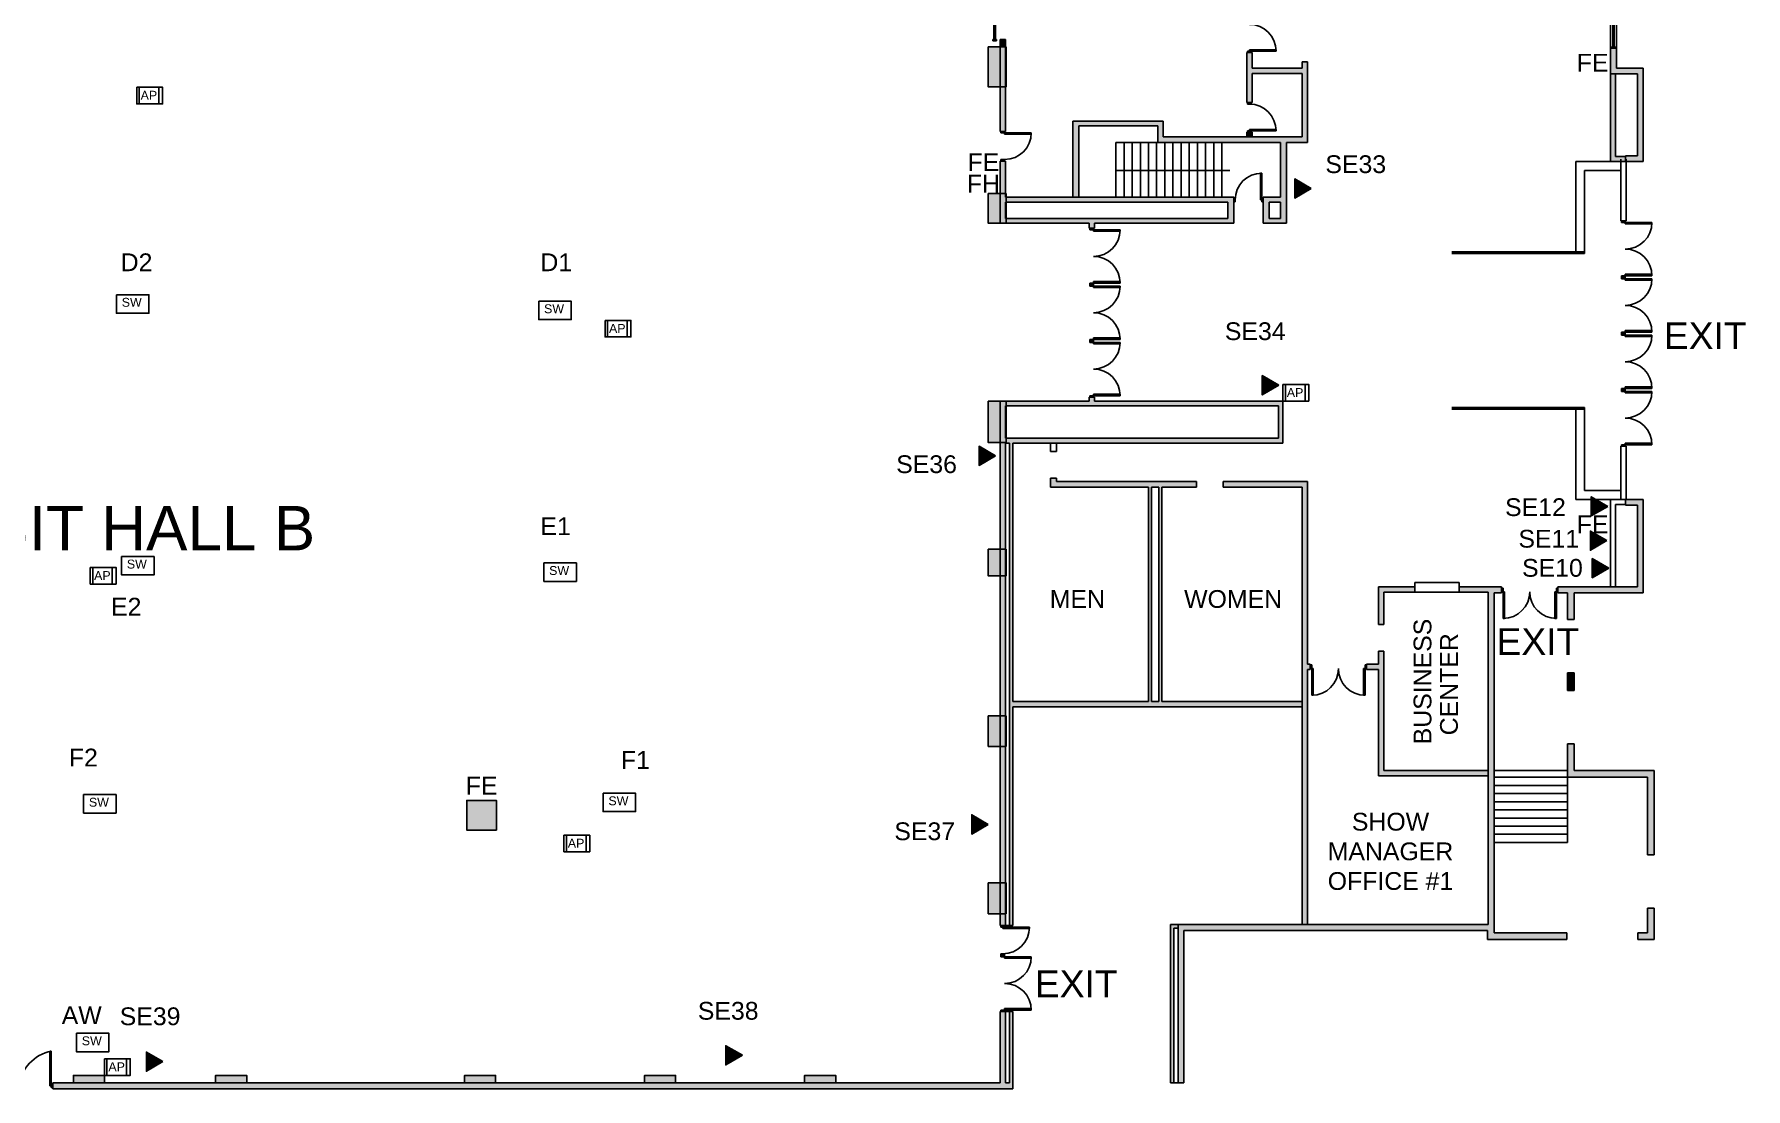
# Model space of a CAD drawing. Header units: inches. Extents: x 812 to 4511, y -5858 to -1979.
# Drawn here: x 2201 to 4511, y -5857 to -4434 of the extents above; entities that cross this region are included whole.
import ezdxf
from ezdxf.enums import TextEntityAlignment as Align

# ---------------------------------------------------------------- set-up
doc = ezdxf.new("R2010")
doc.units = ezdxf.units.IN
doc.header["$LTSCALE"] = 100
doc.header["$MEASUREMENT"] = 0
doc.layers.get('0').update_dxf_attribs({"linetype": 'CONTINUOUS'})
for name, color, linetype in [('ap_location', 50, 'CONTINUOUS'), ('bldg_clmn', 9, 'CONTINUOUS'), ('bldg_doors', 9, 'CONTINUOUS'), ('bldg_fire', 1, 'CONTINUOUS'), ('bldg_glass', 9, 'CONTINUOUS'), ('bldg_stairs', 9, 'CONTINUOUS'), ('bldg_text', 94, 'CONTINUOUS'), ('bldg_text1', 94, 'CONTINUOUS'), ('bldg_wallint', 9, 'CONTINUOUS'), ('bldg_wallintsol', 9, 'CONTINUOUS'), ('data_location', 110, 'CONTINUOUS'), ('switch_location', 40, 'CONTINUOUS')]:
    doc.layers.add(name, color=color, linetype=linetype)
doc.styles.add('bldgtx24', font='arial.ttf', dxfattribs={"height": 24})
doc.styles.add('bldgtx30', font='arial.ttf', dxfattribs={"height": 30})
doc.styles.add('bldgtx36', font='arial.ttf', dxfattribs={"height": 36})
doc.styles.add('bldgtx48', font='arial.ttf', dxfattribs={"height": 48})
doc.styles.add('showtx24', font='arial.ttf', dxfattribs={"height": 24})

msp = doc.modelspace()

# ---------------------------------------------------------------- hatches: boundary and pattern name
at = {"layer": 'bldg_clmn'}
for points in [[(3488.5, -4451), (3512.5, -4451), (3512.5, -4505), (3488.5, -4505)], [(3488.5, -4649), (3512.5, -4649), (3512.5, -4689), (3488.5, -4689)], [(3488.5, -4929), (3512.5, -4929), (3512.5, -4985), (3488.5, -4985)], [(3488.5, -5129), (3512.5, -5129), (3512.5, -5165), (3488.5, -5165)], [(3488.5, -5354), (3512.5, -5354), (3512.5, -5395), (3488.5, -5395)], [(2824.5, -5508), (2824.5, -5468), (2784.5, -5468), (2784.5, -5508)], [(3488.5, -5579), (3512.5, -5579), (3512.5, -5621), (3488.5, -5621)], [(2253.5, -5849), (2295.5, -5849), (2295.5, -5839), (2253.5, -5839)], [(2445.5, -5849), (2487.5, -5849), (2487.5, -5839), (2445.5, -5839)], [(2781.5, -5849), (2823.5, -5849), (2823.5, -5839), (2781.5, -5839)], [(3024.5, -5849), (3066.5, -5849), (3066.5, -5839), (3024.5, -5839)], [(3240.5, -5849), (3282.5, -5849), (3282.5, -5839), (3240.5, -5839)]]:
    msp.add_hatch(color=256, dxfattribs=at).paths.add_polyline_path(points)
at = {"layer": 'bldg_wallintsol'}
for points in [[(3511.7, -4441), (3504.5, -4441), (3504.5, -4451), (3511.7, -4451)], [(4372.6, -4479.7), (4336.6, -4479.7), (4336.6, -4452.8), (4328.5, -4452.8), (4328.5, -4487.2), (4365.1, -4487.2), (4365.1, -4598.2), (4348.6, -4598.2), (4348.6, -4605.7), (4372.6, -4605.7)], [(3511.7, -4505), (3504.5, -4505), (3504.5, -4557.7), (3504.5, -4565), (3511.7, -4565)], [(4348.6, -4599.1), (4335.1, -4599.1), (4335.1, -4487.2), (4328.5, -4487.2), (4328.5, -4605.7), (4348.6, -4605.7)], [(3844.6, -4566.2), (3837.4, -4566.2), (3837.4, -4572.2), (3844.6, -4572.2)], [(3511.7, -4605), (3504.5, -4605), (3504.5, -4649), (3511.7, -4649)], [(3819.8, -4653.7), (3512.5, -4653.7), (3512.5, -4660.4), (3811.8, -4660.4), (3811.8, -4682.4), (3631.7, -4682.4), (3512.5, -4682.4), (3512.5, -4689), (3624.5, -4689), (3624.5, -4695.8), (3631.7, -4695.8), (3631.7, -4689), (3819.8, -4689)], [(3919.5, -5037.4), (3805.7, -5037.4), (3805.7, -5045.4), (3912.2, -5045.4), (3912.2, -5635.6), (3919.5, -5635.6), (3919.5, -5291.2), (3923.2, -5291.2), (3923.2, -5283.9), (3919.5, -5283.9)], [(4279.5, -5187.9), (4372.6, -5187.9), (4372.6, -5061.9), (4348.6, -5061.9), (4348.6, -5069.4), (4365.1, -5069.4), (4365.1, -5179.8), (4279.5, -5179.8), (4257.5, -5179.8), (4257.5, -5187.9), (4270.5, -5187.9), (4270.5, -5223.7), (4279.5, -5223.7)], [(4181.5, -5179.8), (4124.3, -5179.8), (4124.3, -5187), (4163.3, -5187), (4163.3, -5635.6), (3745, -5635.6), (3745, -5640.2), (3745, -5849), (3752.5, -5849), (3752.5, -5643.7), (4162.5, -5643.7), (4162.5, -5655.7), (4269.5, -5655.7), (4269.5, -5646.7), (4171.5, -5646.7), (4171.5, -5635.6), (4171.5, -5187.9), (4181.5, -5187.9)], [(4064.3, -5179.8), (4015.5, -5179.8), (4015.5, -5230.5), (4022.7, -5230.5), (4022.7, -5187), (4064.3, -5187)], [(4022.7, -5283.9), (4022.7, -5266.5), (4015.5, -5266.5), (4015.5, -5283.9), (3999.2, -5283.9), (3999.2, -5291.2), (4015.5, -5291.2), (4015.5, -5435), (4163.3, -5435), (4163.3, -5427.7), (4022.7, -5427.7)], [(4279.5, -5295.7), (4270.5, -5295.7), (4270.5, -5319.7), (4279.5, -5319.7)], [(4387.5, -5427.7), (4279.5, -5427.7), (4279.5, -5391.7), (4270.5, -5391.7), (4270.5, -5427.7), (4270.5, -5436.7), (4279.5, -5436.7), (4378.5, -5436.7), (4378.5, -5541.5), (4387.5, -5541.5)], [(4387.5, -5613.5), (4378.5, -5613.5), (4378.5, -5646.7), (4365.5, -5646.7), (4365.5, -5655.7), (4387.5, -5655.7)], [(3745, -5635.6), (3734.5, -5635.6), (3734.5, -5849), (3739.1, -5849), (3739.1, -5640.2), (3745, -5640.2)], [(3521.7, -5753), (3517.1, -5753), (3517.1, -5849), (3511.7, -5849), (3511.7, -5753), (3504.5, -5753), (3504.5, -5849), (3369, -5849), (2225.5, -5849), (2225.5, -5857.1), (3369, -5857.1), (3521.7, -5857.1)], [(3521.7, -5753), (3517.1, -5753), (3517.1, -5849), (3511.7, -5849), (3511.7, -5753), (3504.5, -5753), (3504.5, -5849), (3369, -5849), (3369, -5857.1), (3521.7, -5857.1)]]:
    msp.add_hatch(color=256, dxfattribs=at).paths.add_polyline_path(points)
h = msp.add_hatch(color=256, dxfattribs=at)
h.paths.add_polyline_path([(3891, -4580.2), (3919.5, -4580.2), (3919.5, -4479.7), (3919.5, -4471.2), (3912.2, -4471.2), (3912.2, -4479.7), (3844.6, -4479.7), (3844.6, -4458.6), (3837.4, -4458.6), (3837.4, -4526.2), (3844.6, -4526.2), (3844.6, -4487), (3912.2, -4487), (3912.2, -4572.2), (3724.6, -4572.2), (3724.6, -4551.1), (3602.6, -4551.1), (3602.6, -4653.7), (3610.6, -4653.7), (3610.6, -4557.7), (3717.4, -4557.7), (3717.4, -4580.2), (3883, -4580.2), (3883, -4653.7), (3859.8, -4653.7), (3859.8, -4661), (3859.8, -4689), (3891, -4689)])
h.paths.add_polyline_path([(3883, -4660.4), (3883, -4682.4), (3867.8, -4682.4), (3867.8, -4660.4)], flags=16)
h = msp.add_hatch(color=256, dxfattribs=at)
h.paths.add_polyline_path([(3886.3, -4929), (3631.7, -4929), (3631.7, -4923.8), (3624.5, -4923.8), (3624.5, -4929), (3504.5, -4929), (3504.5, -4985.6), (3504.5, -5637), (3511.7, -5637), (3511.7, -4985.6), (3517.1, -4985.6), (3517.1, -5341.7), (3517.1, -5637), (3521.7, -5637), (3521.7, -5341.7), (3912.2, -5341.7), (3912.2, -5334.5), (3722.8, -5334.5), (3722.8, -5045.4), (3769.7, -5045.4), (3769.7, -5037.4), (3580.6, -5037.4), (3580.6, -5033.2), (3572.6, -5033.2), (3572.6, -5045.4), (3704.8, -5045.4), (3704.8, -5334.5), (3521.7, -5334.5), (3521.7, -4985.6), (3886.3, -4985.6)])
h.paths.add_polyline_path([(3631.7, -4935.6), (3880.4, -4935.6), (3880.4, -4979), (3521.7, -4979), (3511.7, -4979), (3511.7, -4935.6)], flags=16)
h.paths.add_polyline_path([(3708.8, -5045.4), (3718.8, -5045.4), (3718.8, -5334.5), (3708.8, -5334.5)], flags=17)
at = {"layer": 'data_location'}
h = msp.add_hatch(color=256, dxfattribs=at)
h.dxf.hatch_style = 1
h.paths.add_polyline_path([(3924.6, -4642.2), (3902.2, -4629.2), (3902.2, -4655.1)])
h = msp.add_hatch(color=256, dxfattribs=at)
h.dxf.hatch_style = 1
h.paths.add_polyline_path([(3880.8, -4907.6), (3858.4, -4894.7), (3858.4, -4920.6)])
h = msp.add_hatch(color=256, dxfattribs=at)
h.dxf.hatch_style = 1
h.paths.add_polyline_path([(3498.4, -5003), (3476, -4990), (3476, -5015.9)])
h = msp.add_hatch(color=256, dxfattribs=at)
h.dxf.hatch_style = 1
h.paths.add_polyline_path([(4325, -5071.2), (4302.6, -5058.2), (4302.6, -5084.1)])
h = msp.add_hatch(color=256, dxfattribs=at)
h.dxf.hatch_style = 1
h.paths.add_polyline_path([(4323.7, -5117.3), (4301.3, -5104.4), (4301.3, -5130.3)])
h = msp.add_hatch(color=256, dxfattribs=at)
h.dxf.hatch_style = 1
h.paths.add_polyline_path([(4326.2, -5154.4), (4303.8, -5141.5), (4303.8, -5167.4)])
h = msp.add_hatch(color=256, dxfattribs=at)
h.dxf.hatch_style = 1
h.paths.add_polyline_path([(3466.1, -5487.4), (3466.1, -5513.3), (3488.5, -5500.4)])
h = msp.add_hatch(color=256, dxfattribs=at)
h.dxf.hatch_style = 1
h.paths.add_polyline_path([(3156.5, -5812), (3134.1, -5799.1), (3134.1, -5825)])
h = msp.add_hatch(color=256, dxfattribs=at)
h.dxf.hatch_style = 1
h.paths.add_polyline_path([(2374.4, -5820.5), (2352, -5807.6), (2352, -5833.5)])

# ---------------------------------------------------------------- linework, layer by layer
msp.add_line((3717.4, -4580.2), (3660.8, -4580.2))
at = {"layer": 'ap_location'}
for p, q in [((2342.4, -4505.5), (2342.4, -4527.9)), ((2368.9, -4505.5), (2368.9, -4527.9)), ((2974.6, -4820.2), (2974.6, -4842.5)), ((3001.1, -4820.2), (3001.1, -4842.5)), ((3889.6, -4906.6), (3889.6, -4929)), ((3916.1, -4906.6), (3916.1, -4929)), ((2279.5, -5153.6), (2279.5, -5176)), ((2306, -5153.6), (2306, -5176)), ((2919, -5514.9), (2919, -5537.2)), ((2945.5, -5514.9), (2945.5, -5537.2)), ((2298.8, -5816.6), (2298.8, -5839)), ((2325.3, -5816.6), (2325.3, -5839))]:
    msp.add_line(p, q, dxfattribs=at)
for points in [[(2339, -4505.5), (2373.8, -4505.5), (2373.8, -4527.9), (2339, -4527.9)], [(2971.3, -4820.2), (3006.1, -4820.2), (3006.1, -4842.5), (2971.3, -4842.5)], [(3886.3, -4906.6), (3921.1, -4906.6), (3921.1, -4929), (3886.3, -4929)], [(2276.2, -5153.6), (2311, -5153.6), (2311, -5176), (2276.2, -5176)], [(2915.7, -5514.9), (2950.5, -5514.9), (2950.5, -5537.2), (2915.7, -5537.2)], [(2295.5, -5816.6), (2330.2, -5816.6), (2330.2, -5839), (2295.5, -5839)]]:
    msp.add_lwpolyline(points, close=True, dxfattribs=at)
at = {"layer": 'bldg_clmn'}
for points in [[(3488.5, -4451), (3512.5, -4451), (3512.5, -4505), (3488.5, -4505)], [(3488.5, -4649), (3512.5, -4649), (3512.5, -4689), (3488.5, -4689)], [(3488.5, -4929), (3512.5, -4929), (3512.5, -4985), (3488.5, -4985)], [(3488.5, -5129), (3512.5, -5129), (3512.5, -5165), (3488.5, -5165)], [(3488.5, -5354), (3512.5, -5354), (3512.5, -5395), (3488.5, -5395)], [(2824.5, -5508), (2824.5, -5468), (2784.5, -5468), (2784.5, -5508)], [(3488.5, -5579), (3512.5, -5579), (3512.5, -5621), (3488.5, -5621)], [(2253.5, -5849), (2295.5, -5849), (2295.5, -5839), (2253.5, -5839)], [(2445.5, -5849), (2487.5, -5849), (2487.5, -5839), (2445.5, -5839)], [(2781.5, -5849), (2823.5, -5849), (2823.5, -5839), (2781.5, -5839)], [(3024.5, -5849), (3066.5, -5849), (3066.5, -5839), (3024.5, -5839)], [(3240.5, -5849), (3282.5, -5849), (3282.5, -5839), (3240.5, -5839)]]:
    msp.add_lwpolyline(points, close=True, dxfattribs=at)
at = {"layer": 'bldg_doors'}
for p, q in [((3496.2, -4299.7), (3496.2, -4441)), ((3498.2, -4441), (3498.2, -4299.7)), ((3494.7, -4443), (3494.7, -4441)), ((3494.7, -4441), (3499.7, -4441)), ((3499.7, -4443), (3494.7, -4443)), ((3496.2, -4441), (3498.2, -4441)), ((3499.7, -4441), (3499.7, -4443)), ((3838.5, -4458.6), (3838.5, -4456.6)), ((3838.5, -4456.6), (3843.5, -4456.6)), ((3843.5, -4458.6), (3838.5, -4458.6)), ((3841, -4456.6), (3841, -4454.8)), ((3841, -4454.8), (3877, -4454.8)), ((3877, -4456.6), (3841, -4456.6)), ((3843.5, -4456.6), (3843.5, -4458.6)), ((3877, -4454.8), (3877, -4456.6)), ((3843.5, -4526.2), (3838.5, -4526.2)), ((3838.5, -4526.2), (3838.5, -4528.2)), ((3838.5, -4528.2), (3843.5, -4528.2)), ((3843.5, -4528.2), (3843.5, -4526.2)), ((3505.6, -4567), (3505.6, -4565)), ((3505.6, -4565), (3510.6, -4565)), ((3510.6, -4567), (3505.6, -4567)), ((3510.6, -4565), (3510.6, -4567)), ((3510.6, -4567), (3510.6, -4568.7)), ((3546.6, -4567), (3510.6, -4567)), ((3510.6, -4568.7), (3546.6, -4568.7)), ((3546.6, -4568.7), (3546.6, -4567)), ((3838.5, -4566.2), (3838.5, -4564.2)), ((3838.5, -4564.2), (3843.5, -4564.2)), ((3843.5, -4566.2), (3838.5, -4566.2)), ((3841, -4564.2), (3841, -4562.5)), ((3841, -4562.5), (3877, -4562.5)), ((3877, -4564.2), (3841, -4564.2)), ((3843.5, -4564.2), (3843.5, -4566.2)), ((3877, -4562.5), (3877, -4564.2)), ((3505.6, -4603), (3505.6, -4605)), ((3510.6, -4603), (3505.6, -4603)), ((3505.6, -4605), (3510.6, -4605)), ((3510.6, -4605), (3510.6, -4603)), ((3856.1, -4657.4), (3856.1, -4621.4)), ((3856.1, -4621.4), (3857.8, -4621.4)), ((3857.8, -4621.4), (3857.8, -4657.4)), ((3821.8, -4654.9), (3819.8, -4654.9)), ((3819.8, -4654.9), (3819.8, -4659.9)), ((3819.8, -4659.9), (3821.8, -4659.9)), ((3821.8, -4659.9), (3821.8, -4654.9)), ((3857.8, -4657.4), (3856.1, -4657.4)), ((3857.8, -4654.9), (3859.8, -4654.9)), ((3857.8, -4659.9), (3857.8, -4654.9)), ((3859.8, -4659.9), (3857.8, -4659.9)), ((3859.8, -4654.9), (3859.8, -4659.9)), ((4343.4, -4687.9), (4343.4, -4685.9)), ((4343.4, -4685.9), (4348.4, -4685.9)), ((4348.4, -4687.9), (4343.4, -4687.9)), ((4348.4, -4685.9), (4348.4, -4687.9)), ((4348.4, -4687.9), (4348.4, -4689.9)), ((4384.4, -4687.9), (4348.4, -4687.9)), ((4348.4, -4689.9), (4384.4, -4689.9)), ((4384.4, -4689.9), (4384.4, -4687.9)), ((3625.6, -4697.8), (3625.6, -4695.8)), ((3625.6, -4695.8), (3630.6, -4695.8)), ((3630.6, -4697.8), (3625.6, -4697.8)), ((3630.6, -4695.8), (3630.6, -4697.8)), ((3630.6, -4697.8), (3630.6, -4699.8)), ((3666.6, -4697.8), (3630.6, -4697.8)), ((3630.6, -4699.8), (3666.6, -4699.8)), ((3666.6, -4699.8), (3666.6, -4697.8)), ((4348.4, -4759.9), (4348.4, -4757.9)), ((4348.4, -4757.9), (4384.4, -4757.9)), ((4384.4, -4757.9), (4384.4, -4759.9)), ((3625.6, -4769.8), (3625.6, -4771.8)), ((3630.6, -4769.8), (3625.6, -4769.8)), ((3625.6, -4773.8), (3625.6, -4771.8)), ((3625.6, -4771.8), (3630.6, -4771.8)), ((3625.6, -4771.8), (3630.6, -4771.8)), ((3630.6, -4773.8), (3625.6, -4773.8)), ((3630.6, -4769.8), (3630.6, -4767.8)), ((3630.6, -4767.8), (3666.6, -4767.8)), ((3630.6, -4771.8), (3630.6, -4769.8)), ((3666.6, -4769.8), (3630.6, -4769.8)), ((3630.6, -4771.8), (3630.6, -4773.8)), ((3630.6, -4773.8), (3630.6, -4775.8)), ((3666.6, -4773.8), (3630.6, -4773.8)), ((3630.6, -4775.8), (3666.6, -4775.8)), ((3666.6, -4767.8), (3666.6, -4769.8)), ((3666.6, -4775.8), (3666.6, -4773.8)), ((4343.4, -4759.9), (4343.4, -4761.9)), ((4348.4, -4759.9), (4343.4, -4759.9)), ((4343.4, -4763.9), (4343.4, -4761.9)), ((4343.4, -4761.9), (4348.4, -4761.9)), ((4343.4, -4761.9), (4348.4, -4761.9)), ((4348.4, -4763.9), (4343.4, -4763.9)), ((4384.4, -4759.9), (4348.4, -4759.9)), ((4348.4, -4761.9), (4348.4, -4759.9)), ((4348.4, -4761.9), (4348.4, -4763.9)), ((4348.4, -4763.9), (4348.4, -4765.9)), ((4384.4, -4763.9), (4348.4, -4763.9)), ((4348.4, -4765.9), (4384.4, -4765.9)), ((4384.4, -4765.9), (4384.4, -4763.9)), ((3625.6, -4845.8), (3625.6, -4847.8)), ((3630.6, -4845.8), (3625.6, -4845.8)), ((3625.6, -4847.8), (3630.6, -4847.8)), ((3625.6, -4849.8), (3625.6, -4847.8)), ((3625.6, -4847.8), (3630.6, -4847.8)), ((3630.6, -4849.8), (3625.6, -4849.8)), ((3630.6, -4845.8), (3630.6, -4843.8)), ((3630.6, -4843.8), (3666.6, -4843.8)), ((3630.6, -4847.8), (3630.6, -4845.8)), ((3666.6, -4845.8), (3630.6, -4845.8)), ((3630.6, -4847.8), (3630.6, -4849.8)), ((3630.6, -4849.8), (3630.6, -4851.8)), ((3666.6, -4849.8), (3630.6, -4849.8)), ((3630.6, -4851.8), (3666.6, -4851.8)), ((3666.6, -4843.8), (3666.6, -4845.8)), ((3666.6, -4851.8), (3666.6, -4849.8)), ((4343.4, -4835.9), (4343.4, -4837.9)), ((4348.4, -4835.9), (4343.4, -4835.9)), ((4343.4, -4837.9), (4348.4, -4837.9)), ((4343.4, -4839.9), (4343.4, -4837.9)), ((4343.4, -4837.9), (4348.4, -4837.9)), ((4348.4, -4839.9), (4343.4, -4839.9)), ((4348.4, -4835.9), (4348.4, -4833.9)), ((4348.4, -4833.9), (4384.4, -4833.9)), ((4384.4, -4835.9), (4348.4, -4835.9)), ((4348.4, -4837.9), (4348.4, -4835.9)), ((4348.4, -4837.9), (4348.4, -4839.9)), ((4348.4, -4839.9), (4348.4, -4841.9)), ((4384.4, -4839.9), (4348.4, -4839.9)), ((4348.4, -4841.9), (4384.4, -4841.9)), ((4384.4, -4833.9), (4384.4, -4835.9)), ((4384.4, -4841.9), (4384.4, -4839.9)), ((3630.6, -4921.8), (3630.6, -4919.8)), ((3630.6, -4919.8), (3666.6, -4919.8)), ((3666.6, -4919.8), (3666.6, -4921.8)), ((4343.4, -4911.9), (4343.4, -4913.9)), ((4348.4, -4911.9), (4343.4, -4911.9)), ((4343.4, -4913.9), (4348.4, -4913.9)), ((4343.4, -4913.9), (4348.4, -4913.9)), ((4343.4, -4915.9), (4343.4, -4913.9)), ((4343.4, -4913.9), (4348.4, -4913.9)), ((4348.4, -4915.9), (4343.4, -4915.9)), ((4348.4, -4911.9), (4348.4, -4909.9)), ((4348.4, -4909.9), (4384.4, -4909.9)), ((4348.4, -4913.9), (4348.4, -4911.9)), ((4384.4, -4911.9), (4348.4, -4911.9)), ((4348.4, -4913.9), (4348.4, -4915.9)), ((4348.4, -4915.9), (4348.4, -4917.9)), ((4384.4, -4915.9), (4348.4, -4915.9)), ((4348.4, -4917.9), (4384.4, -4917.9)), ((4384.4, -4909.9), (4384.4, -4911.9)), ((4384.4, -4917.9), (4384.4, -4915.9)), ((3625.6, -4921.8), (3625.6, -4923.8)), ((3630.6, -4921.8), (3625.6, -4921.8)), ((3625.6, -4923.8), (3630.6, -4923.8)), ((3630.6, -4923.8), (3630.6, -4921.8)), ((3666.6, -4921.8), (3630.6, -4921.8)), ((4343.4, -4987.9), (4343.4, -4989.9)), ((4348.4, -4987.9), (4343.4, -4987.9)), ((4343.4, -4989.9), (4348.4, -4989.9)), ((4348.4, -4987.9), (4348.4, -4985.9)), ((4348.4, -4985.9), (4384.4, -4985.9)), ((4348.4, -4989.9), (4348.4, -4987.9)), ((4384.4, -4987.9), (4348.4, -4987.9)), ((4384.4, -4985.9), (4384.4, -4987.9)), ((4183.5, -5181.4), (4181.5, -5181.4)), ((4181.5, -5181.4), (4181.5, -5186.4)), ((4181.5, -5186.4), (4183.5, -5186.4)), ((4183.5, -5186.4), (4183.5, -5181.4)), ((4183.5, -5186.4), (4185.5, -5186.4)), ((4183.5, -5222.4), (4183.5, -5186.4)), ((4185.5, -5186.4), (4185.5, -5222.4)), ((4255.5, -5186.4), (4253.5, -5186.4)), ((4253.5, -5186.4), (4253.5, -5222.4)), ((4255.5, -5181.4), (4257.5, -5181.4)), ((4255.5, -5186.4), (4255.5, -5181.4)), ((4257.5, -5186.4), (4255.5, -5186.4)), ((4255.5, -5222.4), (4255.5, -5186.4)), ((4257.5, -5181.4), (4257.5, -5186.4)), ((4185.5, -5222.4), (4183.5, -5222.4)), ((4253.5, -5222.4), (4255.5, -5222.4)), ((3925.2, -5285), (3923.2, -5285)), ((3923.2, -5285), (3923.2, -5290)), ((3923.2, -5290), (3925.2, -5290)), ((3925.2, -5290), (3925.2, -5285)), ((3925.2, -5290), (3927.2, -5290)), ((3925.2, -5326), (3925.2, -5290)), ((3927.2, -5290), (3927.2, -5326)), ((3997.2, -5290), (3995.2, -5290)), ((3995.2, -5290), (3995.2, -5326)), ((3997.2, -5285), (3999.2, -5285)), ((3997.2, -5290), (3997.2, -5285)), ((3999.2, -5290), (3997.2, -5290)), ((3997.2, -5326), (3997.2, -5290)), ((3999.2, -5285), (3999.2, -5290)), ((3927.2, -5326), (3925.2, -5326)), ((3995.2, -5326), (3997.2, -5326)), ((3505.6, -5637), (3505.6, -5639)), ((3510.6, -5637), (3505.6, -5637)), ((3510.6, -5639), (3510.6, -5637)), ((3505.6, -5639), (3510.6, -5639)), ((3505.6, -5639), (3510.6, -5639)), ((3508.1, -5639), (3508.1, -5641)), ((3544.1, -5639), (3508.1, -5639)), ((3508.1, -5641), (3544.1, -5641)), ((3544.1, -5641), (3544.1, -5639)), ((3505.6, -5675), (3505.6, -5677)), ((3510.6, -5675), (3505.6, -5675)), ((3505.6, -5677), (3510.6, -5677)), ((3505.6, -5679), (3505.6, -5677)), ((3505.6, -5677), (3510.6, -5677)), ((3510.6, -5679), (3505.6, -5679)), ((3510.6, -5677), (3510.6, -5675)), ((3510.6, -5677), (3510.6, -5679)), ((3510.6, -5679), (3510.6, -5681)), ((3546.6, -5679), (3510.6, -5679)), ((3510.6, -5681), (3546.6, -5681)), ((3546.6, -5681), (3546.6, -5679)), ((3505.6, -5751), (3505.6, -5753)), ((3510.6, -5751), (3505.6, -5751)), ((3505.6, -5753), (3510.6, -5753)), ((3510.6, -5751), (3510.6, -5749)), ((3510.6, -5749), (3546.6, -5749)), ((3510.6, -5753), (3510.6, -5751)), ((3546.6, -5751), (3510.6, -5751)), ((3546.6, -5749), (3546.6, -5751)), ((2221.6, -5853), (2221.6, -5806.4)), ((2221.6, -5806.4), (2223.5, -5806.4)), ((2223.5, -5806.4), (2223.5, -5853)), ((2223.5, -5853), (2221.6, -5853)), ((2223.5, -5850.6), (2225.5, -5850.6)), ((2223.5, -5855.4), (2223.5, -5850.6)), ((2225.5, -5855.4), (2223.5, -5855.4)), ((2225.5, -5850.6), (2225.5, -5855.4))]:
    msp.add_line(p, q, dxfattribs=at)
for centre, start, end in [((3841, -4456.6), 0, 90), ((3841, -4564.2), 0, 90), ((3510.6, -4567), 270, 0), ((3857.8, -4657.4), 90, 180), ((4348.4, -4687.9), 270, 0), ((3630.6, -4697.8), 270, 0), ((3630.6, -4773.8), 270, 0), ((4348.4, -4763.9), 270, 0), ((3630.6, -4849.8), 270, 0), ((4348.4, -4839.9), 270, 0), ((4348.4, -4915.9), 270, 0), ((4255.5, -5186.4), 180, 270), ((3997.2, -5290), 180, 270), ((3510.6, -5679), 270, 0)]:
    msp.add_arc(centre, 36, start, end, dxfattribs=at)
at = {"layer": 'bldg_doors', "extrusion": (0, 0, -1)}
for centre, radius, start, end in [((-3630.6, -4769.8), 36, 90, 180), ((-4348.4, -4759.9), 36, 90, 180), ((-4348.4, -4835.9), 36, 90, 180), ((-3630.6, -4845.8), 36, 90, 180), ((-3630.6, -4921.8), 36, 90, 180), ((-4348.4, -4911.9), 36, 90, 180), ((-4348.4, -4987.9), 36, 90, 180), ((-4183.5, -5186.4), 36, 180, 270), ((-3925.2, -5290), 36, 180, 270), ((-3508.1, -5639), 36, 180, 270), ((-3510.6, -5751), 36, 90, 180), ((-2234.7, -5860.9), 55.7, 8.2389, 78.4425)]:
    msp.add_arc(centre, radius, start, end, dxfattribs=at)
at = {"layer": 'bldg_glass'}
for p, q in [((4328.5, -4452.8), (4328.5, -4380.8)), ((4331.6, -4450.8), (4331.6, -4382.8)), ((4332.6, -4448.8), (4332.6, -4384.7)), ((4333.6, -4382.8), (4333.6, -4450.8)), ((4336.6, -4452.8), (4336.6, -4380.8)), ((4330.2, -4450.8), (4330.2, -4452.8)), ((4334.9, -4450.8), (4330.2, -4450.8)), ((4330.2, -4452.8), (4334.9, -4452.8)), ((4333.6, -4448.8), (4331.6, -4448.8)), ((4333.6, -4450.8), (4331.6, -4450.8)), ((4334.9, -4452.8), (4334.9, -4450.8)), ((4270.5, -5427.7), (4171.5, -5427.7)), ((4270.5, -5436.7), (4171.5, -5436.7))]:
    msp.add_line(p, q, dxfattribs=at)
at = {"layer": 'bldg_stairs'}
for p, q in [((3660.8, -4580.2), (3660.8, -4653.7)), ((3671.8, -4580.2), (3671.8, -4653.7)), ((3682.8, -4580.2), (3682.8, -4653.7)), ((3693.8, -4580.2), (3693.8, -4653.7)), ((3704.8, -4580.2), (3704.8, -4653.7)), ((3715.8, -4580.2), (3715.8, -4653.7)), ((3726.8, -4580.2), (3726.8, -4653.7)), ((3737.8, -4580.2), (3737.8, -4653.7)), ((3748.8, -4580.2), (3748.8, -4653.7)), ((3759.8, -4580.2), (3759.8, -4653.7)), ((3770.8, -4580.2), (3770.8, -4653.7)), ((3781.8, -4580.2), (3781.8, -4653.7)), ((3792.8, -4580.2), (3792.8, -4653.7)), ((3803.8, -4580.2), (3803.8, -4653.7)), ((3660.8, -4617.7), (3814.8, -4617.7)), ((4270.5, -5447.7), (4171.5, -5447.7)), ((4270.5, -5436.7), (4270.5, -5524.7)), ((4270.5, -5458.7), (4171.5, -5458.7)), ((4270.5, -5469.7), (4171.5, -5469.7)), ((4270.5, -5480.7), (4171.5, -5480.7)), ((4270.5, -5491.7), (4171.5, -5491.7)), ((4270.5, -5502.7), (4171.5, -5502.7)), ((4270.5, -5513.7), (4171.5, -5513.7)), ((4270.5, -5524.7), (4171.5, -5524.7))]:
    msp.add_line(p, q, dxfattribs=at)
at = {"layer": 'bldg_wallint'}
for p, q in [((3504.5, -4441), (3504.5, -4557.7)), ((3511.7, -4441), (3504.5, -4441)), ((3511.7, -4565), (3511.7, -4441)), ((3844.6, -4458.6), (3837.4, -4458.6)), ((3837.4, -4458.6), (3837.4, -4526.2)), ((3844.6, -4458.6), (3844.6, -4479.7)), ((4328.5, -4452.8), (4328.5, -4487.2)), ((4336.6, -4452.8), (4328.5, -4452.8)), ((4336.6, -4479.7), (4336.6, -4452.8)), ((3912.2, -4479.7), (3844.6, -4479.7)), ((3912.2, -4471.2), (3912.2, -4479.7)), ((3919.5, -4471.2), (3912.2, -4471.2)), ((3919.5, -4479.7), (3919.5, -4471.2)), ((3919.5, -4580.2), (3919.5, -4479.7)), ((4372.6, -4479.7), (4336.6, -4479.7)), ((4372.6, -4479.7), (4372.6, -4605.7)), ((4372.6, -4605.7), (4372.6, -4479.7)), ((3844.6, -4487), (3912.2, -4487)), ((3844.6, -4526.2), (3844.6, -4487)), ((3912.2, -4487), (3912.2, -4572.2)), ((4328.5, -4487.2), (4328.5, -4605.7)), ((4335.1, -4487.2), (4328.5, -4487.2)), ((4328.5, -4487.2), (4365.1, -4487.2)), ((4335.1, -4599.1), (4335.1, -4487.2)), ((4365.1, -4487.2), (4365.1, -4598.2)), ((3837.4, -4526.2), (3844.6, -4526.2)), ((3724.6, -4551.1), (3602.6, -4551.1)), ((3602.6, -4551.1), (3602.6, -4653.7)), ((3724.6, -4572.2), (3724.6, -4551.1)), ((3504.5, -4557.7), (3504.5, -4565)), ((3504.5, -4565), (3511.7, -4565)), ((3610.6, -4557.7), (3717.4, -4557.7)), ((3610.6, -4557.7), (3610.6, -4653.7)), ((3717.4, -4557.7), (3717.4, -4580.2)), ((3912.2, -4572.2), (3724.6, -4572.2)), ((3844.6, -4566.2), (3837.4, -4566.2)), ((3837.4, -4566.2), (3837.4, -4572.2)), ((3844.6, -4566.2), (3844.6, -4572.2)), ((3883, -4580.2), (3717.4, -4580.2)), ((3883, -4580.2), (3883, -4653.7)), ((3919.5, -4580.2), (3891, -4580.2)), ((3891, -4580.2), (3891, -4689)), ((3504.5, -4605), (3504.5, -4653.7)), ((3511.7, -4605), (3504.5, -4605)), ((3511.7, -4653.7), (3511.7, -4605)), ((4328.5, -4605.7), (4281.5, -4605.7)), ((4281.5, -4605.7), (4281.5, -4729.8)), ((4293.5, -4617.7), (4293.5, -4729.8)), ((4342.3, -4617.7), (4293.5, -4617.7)), ((4328.5, -4605.7), (4348.6, -4605.7)), ((4348.6, -4599.1), (4335.1, -4599.1)), ((4342.3, -4602.7), (4342.3, -4685.9)), ((4348.6, -4598.2), (4348.6, -4605.7)), ((4365.1, -4598.2), (4348.6, -4598.2)), ((4348.6, -4605.7), (4348.6, -4599.1)), ((4348.6, -4605.7), (4372.6, -4605.7)), ((4349.5, -4685.9), (4349.5, -4602.7)), ((3504.5, -4653.7), (3504.5, -4689)), ((3819.8, -4653.7), (3511.7, -4653.7)), ((3511.7, -4660.4), (3811.8, -4660.4)), ((3511.7, -4682.4), (3511.7, -4660.4)), ((3811.8, -4660.4), (3811.8, -4682.4)), ((3819.8, -4653.7), (3819.8, -4689)), ((3819.8, -4661), (3819.8, -4653.7)), ((3883, -4653.7), (3859.8, -4653.7)), ((3859.8, -4653.7), (3859.8, -4689)), ((3859.8, -4653.7), (3859.8, -4661)), ((3867.8, -4660.4), (3883, -4660.4)), ((3867.8, -4660.4), (3867.8, -4682.4)), ((3883, -4660.4), (3883, -4682.4)), ((3504.5, -4689), (3624.5, -4689)), ((3631.7, -4682.4), (3511.7, -4682.4)), ((3624.5, -4689), (3624.5, -4695.8)), ((3811.8, -4682.4), (3631.7, -4682.4)), ((3631.7, -4689), (3819.8, -4689)), ((3631.7, -4695.8), (3631.7, -4689)), ((3859.8, -4689), (3891, -4689)), ((3883, -4682.4), (3867.8, -4682.4)), ((4342.3, -4685.9), (4349.5, -4685.9)), ((3624.5, -4695.8), (3631.7, -4695.8)), ((4293.5, -4727.8), (4114.5, -4727.8)), ((4293.5, -4729.8), (4114.5, -4729.8)), ((3624.5, -4929), (3504.5, -4929)), ((3504.5, -4929), (3504.5, -4985.6)), ((3511.7, -4935.6), (3631.7, -4935.6)), ((3511.7, -4979), (3511.7, -4935.6)), ((3624.5, -4923.8), (3624.5, -4929)), ((3631.7, -4923.8), (3624.5, -4923.8)), ((3631.7, -4929), (3631.7, -4923.8)), ((3886.3, -4929), (3631.7, -4929)), ((3631.7, -4935.6), (3880.4, -4935.6)), ((3880.4, -4935.6), (3880.4, -4979)), ((3886.3, -4929), (3886.3, -4985.6)), ((4293.5, -4937.8), (4114.5, -4937.8)), ((4293.5, -4939.8), (4114.5, -4939.8)), ((4281.5, -4937.8), (4281.5, -5061.9)), ((4293.5, -4937.8), (4293.5, -5049.9)), ((3504.5, -4985.6), (3504.5, -5637)), ((3521.7, -4979), (3511.7, -4979)), ((3511.7, -4985.6), (3517.1, -4985.6)), ((3511.7, -5637), (3511.7, -4985.6)), ((3517.1, -4985.6), (3517.1, -5341.7)), ((3880.4, -4979), (3521.7, -4979)), ((3521.7, -4985.6), (3886.3, -4985.6)), ((3521.7, -5334.5), (3521.7, -4985.6)), ((3572.6, -4997.2), (3572.6, -4985.6)), ((3580.6, -4997.2), (3580.6, -4985.6)), ((4349.5, -4989.9), (4342.3, -4989.9)), ((4342.3, -4989.9), (4342.3, -5061.9)), ((4349.5, -4989.9), (4349.5, -5061.9)), ((3572.6, -4997.2), (3580.6, -4997.2)), ((3572.6, -5045.4), (3572.6, -5033.2)), ((3572.6, -5033.2), (3580.6, -5033.2)), ((3580.6, -5037.4), (3580.6, -5033.2)), ((3572.6, -5045.4), (3704.8, -5045.4)), ((3580.6, -5037.4), (3769.7, -5037.4)), ((3704.8, -5045.4), (3704.8, -5334.5)), ((3708.8, -5334.5), (3708.8, -5045.4)), ((3708.8, -5045.4), (3718.8, -5045.4)), ((3718.8, -5045.4), (3718.8, -5334.5)), ((3722.8, -5334.5), (3722.8, -5045.4)), ((3722.8, -5045.4), (3769.7, -5045.4)), ((3769.7, -5045.4), (3769.7, -5037.4)), ((3805.7, -5045.4), (3805.7, -5037.4)), ((3805.7, -5037.4), (3919.5, -5037.4)), ((3805.7, -5045.4), (3912.2, -5045.4)), ((3912.2, -5045.4), (3912.2, -5635.6)), ((3919.5, -5283.9), (3919.5, -5037.4)), ((4293.5, -5049.9), (4342.3, -5049.9)), ((4281.5, -5061.9), (4342.3, -5061.9)), ((4348.6, -5061.9), (4328.5, -5061.9)), ((4328.5, -5061.9), (4328.5, -5179.8)), ((4335.1, -5068.5), (4348.6, -5068.5)), ((4335.1, -5179.8), (4335.1, -5068.5)), ((4348.6, -5068.5), (4348.6, -5061.9)), ((4372.6, -5061.9), (4348.6, -5061.9)), ((4348.6, -5061.9), (4348.6, -5069.4)), ((4348.6, -5069.4), (4365.1, -5069.4)), ((4365.1, -5069.4), (4365.1, -5179.8)), ((4372.6, -5187.9), (4372.6, -5061.9)), ((4064.3, -5179.8), (4064.3, -5173.8)), ((4064.3, -5173.8), (4124.3, -5173.8)), ((4124.3, -5179.8), (4124.3, -5173.8)), ((4015.5, -5179.8), (4015.5, -5230.5)), ((4064.3, -5179.8), (4015.5, -5179.8)), ((4022.7, -5187), (4064.3, -5187)), ((4022.7, -5230.5), (4022.7, -5187)), ((4064.3, -5187), (4064.3, -5179.8)), ((4124.3, -5187), (4064.3, -5187)), ((4163.3, -5179.8), (4124.3, -5179.8)), ((4124.3, -5179.8), (4124.3, -5187)), ((4181.5, -5179.8), (4124.3, -5179.8)), ((4124.3, -5187), (4163.3, -5187)), ((4163.3, -5187), (4163.3, -5635.6)), ((4171.5, -5635.6), (4171.5, -5187.9)), ((4171.5, -5187.9), (4181.5, -5187.9)), ((4181.5, -5187.9), (4181.5, -5179.8)), ((4257.5, -5179.8), (4257.5, -5187.9)), ((4279.5, -5179.8), (4257.5, -5179.8)), ((4257.5, -5187.9), (4270.5, -5187.9)), ((4270.5, -5187.9), (4270.5, -5223.7)), ((4365.1, -5179.8), (4279.5, -5179.8)), ((4279.5, -5187.9), (4372.6, -5187.9)), ((4279.5, -5223.7), (4279.5, -5187.9)), ((4328.5, -5179.8), (4335.1, -5179.8)), ((4022.7, -5230.5), (4015.5, -5230.5)), ((4270.5, -5223.7), (4279.5, -5223.7)), ((4022.7, -5266.5), (4015.5, -5266.5)), ((4015.5, -5266.5), (4015.5, -5283.9)), ((4022.7, -5283.9), (4022.7, -5266.5)), ((3923.2, -5283.9), (3919.5, -5283.9)), ((3923.2, -5291.2), (3923.2, -5283.9)), ((4015.5, -5283.9), (3999.2, -5283.9)), ((3999.2, -5283.9), (3999.2, -5291.2)), ((4022.7, -5427.7), (4022.7, -5283.9)), ((3919.5, -5635.6), (3919.5, -5291.2)), ((3919.5, -5291.2), (3923.2, -5291.2)), ((3999.2, -5291.2), (4015.5, -5291.2)), ((4015.5, -5291.2), (4015.5, -5435)), ((4270.5, -5295.7), (4270.5, -5319.7)), ((4279.5, -5295.7), (4270.5, -5295.7)), ((4279.5, -5319.7), (4279.5, -5295.7)), ((3704.8, -5334.5), (3521.7, -5334.5)), ((3718.8, -5334.5), (3708.8, -5334.5)), ((3912.2, -5334.5), (3722.8, -5334.5)), ((4270.5, -5319.7), (4279.5, -5319.7)), ((3517.1, -5341.7), (3517.1, -5637)), ((3521.7, -5341.7), (3912.2, -5341.7)), ((3521.7, -5637), (3521.7, -5341.7)), ((4270.5, -5391.7), (4270.5, -5427.7)), ((4279.5, -5391.7), (4270.5, -5391.7)), ((4279.5, -5427.7), (4279.5, -5391.7)), ((4163.3, -5427.7), (4022.7, -5427.7)), ((4163.3, -5435), (4163.3, -5427.7)), ((4270.5, -5427.7), (4270.5, -5436.7)), ((4387.5, -5427.7), (4279.5, -5427.7)), ((4387.5, -5541.5), (4387.5, -5427.7)), ((4015.5, -5435), (4163.3, -5435)), ((4270.5, -5436.7), (4279.5, -5436.7)), ((4279.5, -5436.7), (4378.5, -5436.7)), ((4378.5, -5436.7), (4378.5, -5541.5)), ((4378.5, -5541.5), (4387.5, -5541.5)), ((4387.5, -5613.5), (4378.5, -5613.5)), ((4378.5, -5613.5), (4378.5, -5646.7)), ((4387.5, -5655.7), (4387.5, -5613.5)), ((3521.7, -5637), (3504.5, -5637)), ((3734.5, -5635.6), (3734.5, -5849)), ((3745, -5635.6), (3734.5, -5635.6)), ((3745, -5635.6), (3745, -5849)), ((4163.3, -5635.6), (3745, -5635.6)), ((3745, -5640.2), (3745, -5635.6)), ((3912.2, -5635.6), (3919.5, -5635.6)), ((4171.5, -5646.7), (4171.5, -5635.6)), ((3739.1, -5640.2), (3745, -5640.2)), ((3739.1, -5849), (3739.1, -5640.2)), ((3752.5, -5849), (3752.5, -5643.7)), ((3752.5, -5643.7), (4162.5, -5643.7)), ((4162.5, -5643.7), (4162.5, -5655.7)), ((4162.5, -5655.7), (4269.5, -5655.7)), ((4269.5, -5646.7), (4171.5, -5646.7)), ((4269.5, -5655.7), (4269.5, -5646.7)), ((4365.5, -5646.7), (4365.5, -5655.7)), ((4378.5, -5646.7), (4365.5, -5646.7)), ((4365.5, -5655.7), (4387.5, -5655.7)), ((3521.7, -5753), (3504.5, -5753)), ((3504.5, -5753), (3504.5, -5849)), ((3511.7, -5753), (3504.5, -5753)), ((3511.7, -5849), (3511.7, -5753)), ((3517.1, -5753), (3517.1, -5849)), ((3521.7, -5857.1), (3521.7, -5753)), ((2225.5, -5849), (2225.5, -5857.1)), ((3369, -5849), (2225.5, -5849)), ((2225.5, -5849), (2225.5, -5857.1)), ((2225.5, -5857.1), (3369, -5857.1)), ((3369, -5849), (3504.5, -5849)), ((3369, -5857.1), (3521.7, -5857.1)), ((3517.1, -5849), (3511.7, -5849)), ((3752.5, -5849), (3734.5, -5849))]:
    msp.add_line(p, q, dxfattribs=at)
at = {"layer": 'data_location'}
for points in [[(3924.6, -4642.2), (3902.2, -4629.2), (3902.2, -4655.1)], [(3880.8, -4907.6), (3858.4, -4894.7), (3858.4, -4920.6)], [(3498.4, -5003), (3476, -4990), (3476, -5015.9)], [(4325, -5071.2), (4302.6, -5058.2), (4302.6, -5084.1)], [(4323.7, -5117.3), (4301.3, -5104.4), (4301.3, -5130.3)], [(4326.2, -5154.4), (4303.8, -5141.5), (4303.8, -5167.4)], [(3488.5, -5500.4), (3466.1, -5487.4), (3466.1, -5513.3)], [(3156.5, -5812), (3134.1, -5799.1), (3134.1, -5825)], [(2374.4, -5820.5), (2352, -5807.6), (2352, -5833.5)]]:
    msp.add_lwpolyline(points, close=True, dxfattribs=at)
at = {"layer": 'switch_location'}
for points in [[(2311.6, -4785.6), (2355.5, -4785.6), (2355.5, -4810.4), (2311.6, -4810.4)], [(2881.7, -4794.3), (2925.6, -4794.3), (2925.6, -4819.1), (2881.7, -4819.1)], [(2318.5, -5138.8), (2362.4, -5138.8), (2362.4, -5163.7), (2318.5, -5163.7)], [(2888.6, -5147.5), (2932.5, -5147.5), (2932.5, -5172.4), (2888.6, -5172.4)], [(2267.3, -5460.2), (2311.1, -5460.2), (2311.1, -5485), (2267.3, -5485)], [(2968.5, -5458.3), (3012.4, -5458.3), (3012.4, -5483.1), (2968.5, -5483.1)], [(2257.6, -5782.3), (2301.5, -5782.3), (2301.5, -5807.1), (2257.6, -5807.1)]]:
    msp.add_lwpolyline(points, close=True, dxfattribs=at)

# ---------------------------------------------------------------- texts
at = {"layer": 'ap_location', "char_height": 12, "attachment_point": 1, "style": 'bldgtx48'}
for insert in [(2344.2, -4510.3), (2976.5, -4825), (3891.5, -4911.5), (2281.4, -5158.5), (2920.9, -5519.7), (2300.7, -5821.5)]:
    msp.add_mtext_dynamic_manual_height_columns('AP', width=42.772, gutter_width=240, heights=[0], dxfattribs=dict(at, insert=insert))
at = {"layer": 'bldg_fire', "style": 'bldgtx36'}
for s, p in [('FE', (4304.3, -4484.4)), ('FE', (3481.9, -4618.5)), ('FH', (3481.9, -4647.6)), ('FE', (4304.3, -5107.4)), ('FE', (2804.6, -5460.1))]:
    msp.add_text(s, height=24, dxfattribs=at).set_placement(p, align=Align.CENTER)
at = {"layer": 'bldg_text'}
for s, height, style, p in [('EXIT', 36, 'bldgtx36', (4456.4, -4858.8)), ('MEN', 24, 'bldgtx30', (3608.8, -5208.1)), ('WOMEN', 24, 'bldgtx30', (3819, -5208.1)), ('EXIT', 36, 'bldgtx36', (4230.5, -5271.5)), ('EXIT', 36, 'bldgtx36', (3607.3, -5733.5))]:
    msp.add_text(s, height=height, dxfattribs=dict(at, style=style)).set_placement(p, align=Align.CENTER)
at = {"layer": 'bldg_text', "style": 'bldgtx30'}
for s, p in [('BUSINESS', (4086.7, -5307.5)), ('CENTER', (4122.4, -5311.2))]:
    msp.add_text(s, height=24, rotation=90, dxfattribs=at).set_placement(p, align=Align.CENTER)
at = {"layer": 'bldg_text', "insert": (4031.5, -5484.7), "char_height": 24, "width": 211.903, "attachment_point": 2, "style": 'bldgtx24'}
msp.add_mtext('{\\fArial Baltic|b0|i0|c186|p34;SHOW MANAGER OFFICE #}1', dxfattribs=at)
at = {"layer": 'bldg_text1', "style": 'bldgtx36'}
msp.add_text('EXHIBIT HALL B', height=60, dxfattribs=at).set_placement((2260.8, -5130.5), align=Align.CENTER)
at = {"layer": 'data_location', "char_height": 24, "attachment_point": 1, "style": 'showtx24'}
for s, width, insert in [('SE33', 158.87, (3943.6, -4597.3)), ('SE34', 194.902, (3807.9, -4822.7)), ('SE36', 134.302, (3364.2, -5002.2)), ('SE12', 119.562, (4186.2, -5060.2)), ('SE11', 134.302, (4204.2, -5102.8)), ('SE10', 113.011, (4209.1, -5142.1)), ('SE37', 188.351, (3361.7, -5497.6)), ('SE39', 158.87, (2316, -5747.3)), ('SE38', 180.162, (3096.4, -5739.9))]:
    msp.add_mtext_dynamic_manual_height_columns(s, width=width, gutter_width=120, heights=[0], dxfattribs=dict(at, insert=insert))
at = {"layer": 'switch_location', "attachment_point": 1}
for s, width, gutter_width, insert, char_height, style in [('D2', 139.238, 120, (2317.3, -4729.7), 24, 'showtx24'), ('D1', 139.238, 120, (2883.9, -4729.7), 24, 'showtx24'), ('SW', 42.772, 240, (2318.7, -4789.7), 12, 'bldgtx48'), ('SW', 42.772, 240, (2888.8, -4798.4), 12, 'bldgtx48'), ('E1', 139.238, 120, (2883.9, -5085.9), 24, 'showtx24'), ('SW', 42.772, 240, (2325.6, -5143), 12, 'bldgtx48'), ('SW', 42.772, 240, (2895.7, -5151.7), 12, 'bldgtx48'), ('E2', 139.238, 120, (2304.3, -5194.5), 24, 'showtx24'), ('F2', 139.238, 120, (2247.4, -5398.1), 24, 'showtx24'), ('F1', 139.238, 120, (2992.6, -5401.4), 24, 'showtx24'), ('SW', 42.772, 240, (2274.4, -5464.4), 12, 'bldgtx48'), ('SW', 42.772, 240, (2975.7, -5462.5), 12, 'bldgtx48'), ('AW', 139.238, 120, (2237.7, -5745.9), 24, 'showtx24'), ('SW', 42.772, 240, (2264.8, -5786.4), 12, 'bldgtx48')]:
    msp.add_mtext_dynamic_manual_height_columns(s, width=width, gutter_width=gutter_width, heights=[0], dxfattribs=dict(at, insert=insert, char_height=char_height, style=style))

doc.saveas('drawing.dxf')
